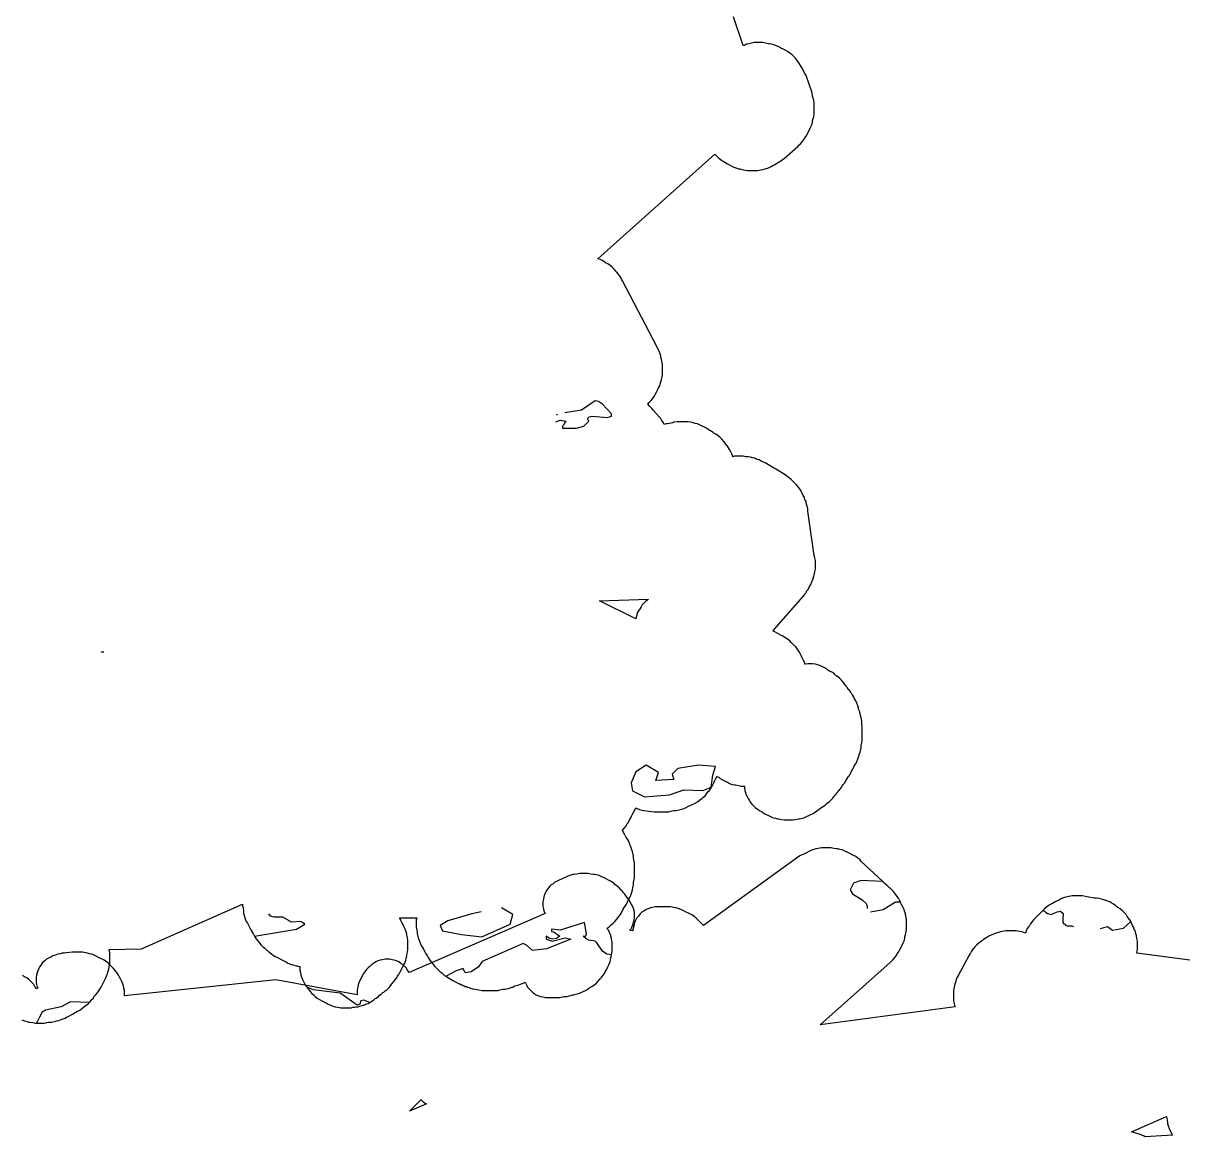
# Model space of a CAD drawing. Header units: metres. Extents: x 0 to 1325, y -1 to 773.
# Drawn here: x 349.92 to 371.19, y 71.52 to 91.9 of the extents above; entities that cross this region are included whole.
import ezdxf

# ---------------------------------------------------------------- set-up
doc = ezdxf.new("R2010")
doc.units = ezdxf.units.M

msp = doc.modelspace()

# ---------------------------------------------------------------- linework, layer by layer
at = {"layer": 'CUT'}
for points in [[(349.89, 73.658), (349.94, 73.638), (349.98, 73.628), (350.02, 73.618), (350.04, 73.618), (350.09, 73.608), (350.14, 73.598), (350.18, 73.598), (350.26, 73.598), (350.3, 73.598), (350.35, 73.608), (350.38, 73.618), (350.4, 73.618), (350.43, 73.618), (350.49, 73.628), (350.53, 73.638), (350.57, 73.648), (350.63, 73.668), (350.68, 73.688), (350.71, 73.708), (350.75, 73.728), (350.79, 73.748), (350.83, 73.768), (350.87, 73.798), (350.88, 73.798), (350.91, 73.818), (350.95, 73.838), (350.98, 73.858), (351.02, 73.888), (351.06, 73.918), (351.11, 73.958), (351.14, 73.988), (351.17, 74.028), (351.18, 74.038), (351.2, 74.058), (351.21, 74.078), (351.24, 74.108), (351.27, 74.148), (351.3, 74.188), (351.32, 74.218), (351.34, 74.258), (351.42, 74.418), (351.44, 74.458), (351.46, 74.508), (351.47, 74.548), (351.48, 74.588), (351.49, 74.628), (351.5, 74.688), (351.5, 74.738), (351.5, 74.838), (351.5, 74.888), (351.49, 74.938), (351.49, 74.948), (352.08, 74.958), (353.93, 75.778), (353.93, 75.738), (353.94, 75.708), (353.95, 75.648), (353.95, 75.608), (353.96, 75.568), (353.98, 75.508), (354, 75.458), (354.02, 75.428), (354.08, 75.308), (354.11, 75.268), (354.11, 75.258), (354.13, 75.228), (354.15, 75.188), (354.17, 75.158), (354.2, 75.118), (354.23, 75.078), (354.27, 75.028), (354.3, 74.998), (354.34, 74.968), (354.35, 74.958), (354.36, 74.948), (354.37, 74.938), (354.39, 74.928), (354.42, 74.898), (354.46, 74.868), (354.5, 74.838), (354.53, 74.818), (354.57, 74.798), (354.65, 74.758), (354.69, 74.738), (354.73, 74.718), (354.76, 74.698), (354.81, 74.678), (354.87, 74.658), (354.91, 74.648), (354.93, 74.648), (354.97, 74.638), (354.98, 74.638), (354.98, 74.618), (354.98, 74.568), (354.99, 74.528), (355, 74.478), (355.01, 74.438), (355.03, 74.398), (355.06, 74.338), (355.08, 74.298), (355.1, 74.268), (355.12, 74.238), (355.14, 74.218), (355.17, 74.178), (355.2, 74.138), (355.24, 74.108), (355.25, 74.098), (355.26, 74.088), (355.3, 74.058), (355.34, 74.028), (355.38, 74.008), (355.42, 73.988), (355.46, 73.968), (355.5, 73.948), (355.54, 73.928), (355.59, 73.908), (355.63, 73.898), (355.67, 73.888), (355.73, 73.878), (355.78, 73.878), (355.87, 73.878), (355.92, 73.878), (355.95, 73.888), (355.98, 73.888), (355.99, 73.888), (356.02, 73.898), (356.04, 73.898), (356.08, 73.908), (356.12, 73.918), (356.14, 73.928), (356.15, 73.928), (356.19, 73.948), (356.23, 73.958), (356.26, 73.978), (356.3, 73.998), (356.33, 74.018), (356.35, 74.038), (356.36, 74.048), (356.38, 74.058), (356.42, 74.088), (356.44, 74.108), (356.47, 74.128), (356.48, 74.138), (356.5, 74.158), (356.52, 74.168), (356.53, 74.178), (356.54, 74.188), (356.55, 74.198), (356.56, 74.198), (356.59, 74.228), (356.62, 74.258), (356.65, 74.298), (356.69, 74.348), (356.7, 74.358), (356.73, 74.398), (356.76, 74.438), (356.77, 74.458), (356.79, 74.488), (356.82, 74.538), (356.84, 74.578), (356.86, 74.618), (356.88, 74.658), (356.9, 74.698), (356.92, 74.748), (356.93, 74.788), (356.94, 74.828), (356.94, 74.848), (356.95, 74.898), (356.96, 74.948), (356.96, 74.988), (356.96, 75.068), (356.96, 75.108), (356.95, 75.158), (356.94, 75.208), (356.94, 75.228), (356.93, 75.268), (356.91, 75.318), (356.89, 75.358), (356.87, 75.398), (356.85, 75.438), (356.83, 75.478), (356.81, 75.518), (356.81, 75.528), (357.12, 75.528), (357.11, 75.488), (357.11, 75.448), (357.11, 75.398), (357.11, 75.358), (357.12, 75.308), (357.13, 75.258), (357.13, 75.238), (357.15, 75.158), (357.17, 75.098), (357.19, 75.048), (357.21, 75.008), (357.24, 74.968), (357.24, 74.958), (357.25, 74.948), (357.26, 74.918), (357.28, 74.878), (357.29, 74.868), (357.31, 74.838), (357.33, 74.798), (357.35, 74.768), (357.38, 74.728), (357.41, 74.688), (357.43, 74.668), (357.45, 74.638), (357.46, 74.628), (357.47, 74.618), (357.49, 74.598), (357.52, 74.568), (357.55, 74.538), (357.58, 74.518), (357.59, 74.508), (357.6, 74.498), (357.63, 74.468), (357.67, 74.448), (357.7, 74.428), (357.73, 74.408), (357.78, 74.378), (357.82, 74.358), (357.9, 74.318), (357.91, 74.318), (357.94, 74.298), (357.95, 74.298), (357.97, 74.288), (357.99, 74.278), (358.01, 74.268), (358.03, 74.268), (358.05, 74.258), (358.09, 74.248), (358.1, 74.238), (358.14, 74.228), (358.16, 74.228), (358.26, 74.208), (358.31, 74.198), (358.35, 74.198), (358.57, 74.198), (358.61, 74.198), (358.64, 74.208), (358.7, 74.218), (358.74, 74.218), (358.82, 74.238), (358.86, 74.258), (358.87, 74.258), (358.88, 74.258), (358.9, 74.268), (358.91, 74.278), (358.92, 74.278), (358.95, 74.288), (358.99, 74.298), (359.04, 74.318), (359.08, 74.338), (359.1, 74.348), (359.11, 74.338), (359.13, 74.298), (359.15, 74.258), (359.18, 74.228), (359.21, 74.198), (359.24, 74.168), (359.27, 74.138), (359.31, 74.118), (359.35, 74.098), (359.39, 74.088), (359.43, 74.078), (359.48, 74.068), (359.52, 74.068), (359.7, 74.068), (359.74, 74.068), (359.79, 74.078), (359.82, 74.088), (359.84, 74.088), (359.87, 74.088), (359.92, 74.098), (359.96, 74.108), (359.98, 74.118), (360, 74.118), (360.08, 74.138), (360.13, 74.158), (360.17, 74.178), (360.21, 74.198), (360.25, 74.218), (360.28, 74.238), (360.29, 74.248), (360.33, 74.268), (360.37, 74.298), (360.41, 74.328), (360.44, 74.358), (360.48, 74.408), (360.49, 74.418), (360.5, 74.428), (360.53, 74.468), (360.56, 74.508), (360.58, 74.548), (360.6, 74.588), (360.62, 74.628), (360.64, 74.668), (360.66, 74.718), (360.67, 74.758), (360.67, 74.778), (360.68, 74.818), (360.69, 74.848), (360.7, 74.908), (360.7, 74.958), (360.7, 75.048), (360.7, 75.088), (360.69, 75.138), (360.68, 75.178), (360.67, 75.218), (360.65, 75.258), (360.63, 75.298), (360.6, 75.328), (360.63, 75.358), (360.65, 75.368), (360.66, 75.378), (360.67, 75.388), (360.68, 75.398), (360.72, 75.428), (360.75, 75.458), (360.79, 75.508), (360.82, 75.548), (360.85, 75.588), (360.87, 75.618), (360.89, 75.658), (360.91, 75.688), (360.91, 75.698), (360.94, 75.738), (360.96, 75.778), (360.98, 75.818), (361, 75.858), (361.02, 75.888), (361.04, 75.938), (361.06, 75.998), (361.07, 76.038), (361.08, 76.078), (361.09, 76.138), (361.09, 76.168), (361.09, 76.188), (361.1, 76.218), (361.11, 76.268), (361.11, 76.308), (361.11, 76.488), (361.11, 76.528), (361.1, 76.558), (361.09, 76.618), (361.09, 76.658), (361.07, 76.738), (361.06, 76.768), (361.04, 76.828), (361.03, 76.858), (361.01, 76.908), (360.99, 76.948), (360.96, 76.988), (360.96, 76.998), (360.95, 77.008), (360.93, 77.048), (360.91, 77.088), (360.89, 77.128), (360.92, 77.168), (360.93, 77.178), (360.96, 77.218), (360.97, 77.238), (360.99, 77.268), (361.02, 77.318), (361.04, 77.358), (361.06, 77.398), (361.08, 77.438), (361.1, 77.478), (361.12, 77.508), (361.13, 77.538), (361.16, 77.528), (361.2, 77.508), (361.24, 77.498), (361.28, 77.488), (361.47, 77.468), (361.52, 77.468), (361.7, 77.468), (361.74, 77.468), (361.77, 77.478), (361.83, 77.488), (361.87, 77.488), (361.95, 77.508), (361.98, 77.518), (362.01, 77.528), (362.04, 77.538), (362.1, 77.568), (362.18, 77.608), (362.22, 77.628), (362.26, 77.648), (362.3, 77.678), (362.34, 77.708), (362.35, 77.718), (362.36, 77.728), (362.4, 77.758), (362.43, 77.798), (362.46, 77.838), (362.48, 77.858), (362.5, 77.888), (362.52, 77.918), (362.54, 77.958), (362.56, 77.998), (362.58, 78.038), (362.6, 78.078), (362.62, 78.118), (362.63, 78.108), (362.65, 78.098), (362.68, 78.078), (362.73, 78.048), (362.77, 78.028), (362.81, 78.008), (362.85, 77.988), (362.9, 77.968), (362.94, 77.958), (362.96, 77.958), (363.01, 77.948), (363.06, 77.938), (363.1, 77.938), (363.12, 77.938), (363.12, 77.898), (363.13, 77.858), (363.14, 77.818), (363.15, 77.788), (363.17, 77.748), (363.19, 77.708), (363.21, 77.678), (363.23, 77.638), (363.26, 77.608), (363.29, 77.578), (363.32, 77.548), (363.36, 77.518), (363.4, 77.488), (363.44, 77.468), (363.45, 77.458), (363.48, 77.438), (363.52, 77.418), (363.56, 77.398), (363.6, 77.378), (363.65, 77.358), (363.69, 77.348), (363.73, 77.338), (363.75, 77.338), (363.8, 77.328), (363.85, 77.318), (363.89, 77.318), (363.97, 77.318), (364.01, 77.318), (364.06, 77.328), (364.11, 77.338), (364.13, 77.338), (364.21, 77.358), (364.26, 77.378), (364.3, 77.398), (364.34, 77.418), (364.38, 77.438), (364.41, 77.458), (364.44, 77.478), (364.49, 77.518), (364.52, 77.538), (364.55, 77.558), (364.6, 77.588), (364.63, 77.618), (364.68, 77.658), (364.71, 77.688), (364.74, 77.718), (364.78, 77.768), (364.81, 77.798), (364.81, 77.808), (364.82, 77.818), (364.83, 77.828), (364.84, 77.848), (364.86, 77.868), (364.89, 77.908), (364.92, 77.948), (364.93, 77.968), (364.94, 77.978), (364.96, 77.998), (364.98, 78.038), (365, 78.068), (365, 78.078), (365.02, 78.108), (365.04, 78.128), (365.07, 78.178), (365.08, 78.208), (365.13, 78.298), (365.13, 78.308), (365.16, 78.348), (365.18, 78.388), (365.2, 78.438), (365.21, 78.468), (365.23, 78.528), (365.24, 78.558), (365.26, 78.638), (365.26, 78.678), (365.27, 78.738), (365.28, 78.768), (365.28, 78.808), (365.28, 78.988), (365.28, 79.028), (365.27, 79.078), (365.27, 79.128), (365.26, 79.188), (365.25, 79.228), (365.24, 79.268), (365.23, 79.308), (365.21, 79.348), (365.21, 79.358), (365.21, 79.368), (365.2, 79.408), (365.18, 79.458), (365.16, 79.498), (365.14, 79.538), (365.12, 79.578), (365.1, 79.608), (365.09, 79.618), (365.07, 79.658), (365.04, 79.698), (365.03, 79.708), (365.01, 79.738), (364.98, 79.768), (364.98, 79.778), (364.97, 79.788), (364.93, 79.838), (364.9, 79.878), (364.87, 79.908), (364.82, 79.948), (364.81, 79.948), (364.79, 79.968), (364.78, 79.978), (364.75, 80.008), (364.71, 80.028), (364.69, 80.038), (364.68, 80.048), (364.67, 80.048), (364.65, 80.068), (364.64, 80.068), (364.62, 80.088), (364.58, 80.108), (364.54, 80.128), (364.5, 80.148), (364.46, 80.158), (364.42, 80.168), (364.37, 80.178), (364.33, 80.178), (364.29, 80.178), (364.24, 80.168), (364.23, 80.168), (364.23, 80.178), (364.22, 80.208), (364.2, 80.248), (364.18, 80.288), (364.16, 80.328), (364.14, 80.368), (364.12, 80.408), (364.09, 80.448), (364.06, 80.488), (364.05, 80.498), (364.04, 80.508), (364.01, 80.538), (363.98, 80.568), (363.95, 80.598), (363.91, 80.628), (363.89, 80.638), (363.86, 80.658), (363.81, 80.688), (363.77, 80.708), (363.76, 80.718), (363.64, 80.778), (363.66, 80.798), (364.2, 81.408), (364.22, 81.438), (364.23, 81.458), (364.24, 81.468), (364.25, 81.478), (364.26, 81.498), (364.26, 81.508), (364.29, 81.538), (364.31, 81.578), (364.33, 81.618), (364.35, 81.658), (364.36, 81.698), (364.37, 81.708), (364.38, 81.728), (364.38, 81.738), (364.38, 81.748), (364.39, 81.768), (364.4, 81.808), (364.41, 81.858), (364.42, 81.908), (364.42, 81.948), (364.42, 82.028), (364.42, 82.068), (364.41, 82.118), (364.4, 82.158), (364.28, 82.968), (364.28, 82.978), (364.28, 83.018), (364.27, 83.058), (364.26, 83.098), (364.25, 83.128), (364.25, 83.138), (364.25, 83.148), (364.24, 83.168), (364.23, 83.178), (364.22, 83.218), (364.2, 83.258), (364.18, 83.298), (364.16, 83.338), (364.14, 83.368), (364.11, 83.408), (364.07, 83.458), (364.04, 83.488), (364.01, 83.518), (363.98, 83.548), (363.93, 83.588), (363.89, 83.618), (363.85, 83.648), (363.5, 83.858), (363.47, 83.868), (363.43, 83.888), (363.39, 83.908), (363.35, 83.918), (363.34, 83.928), (363.32, 83.928), (363.31, 83.938), (363.3, 83.938), (363.27, 83.948), (363.23, 83.958), (363.19, 83.968), (363.15, 83.968), (363.1, 83.978), (363.06, 83.978), (362.98, 83.978), (362.94, 83.978), (362.91, 83.968), (362.91, 83.978), (362.89, 84.018), (362.87, 84.058), (362.85, 84.098), (362.83, 84.128), (362.81, 84.158), (362.79, 84.178), (362.78, 84.198), (362.75, 84.238), (362.71, 84.288), (362.68, 84.318), (362.64, 84.348), (362.6, 84.378), (362.56, 84.398), (362.55, 84.408), (362.49, 84.448), (362.46, 84.468), (362.43, 84.488), (362.39, 84.508), (362.35, 84.528), (362.31, 84.548), (362.26, 84.568), (362.22, 84.578), (362.18, 84.588), (362.14, 84.598), (362.08, 84.608), (362.03, 84.608), (361.94, 84.608), (361.89, 84.608), (361.83, 84.598), (361.81, 84.588), (361.71, 84.568), (361.68, 84.568), (361.65, 84.558), (361.64, 84.588), (361.61, 84.628), (361.59, 84.668), (361.56, 84.698), (361.45, 84.818), (361.44, 84.838), (361.41, 84.868), (361.38, 84.898), (361.35, 84.928), (361.38, 84.958), (361.41, 84.988), (361.44, 85.028), (361.47, 85.068), (361.49, 85.108), (361.51, 85.148), (361.53, 85.188), (361.55, 85.228), (361.57, 85.268), (361.58, 85.298), (361.59, 85.338), (361.6, 85.378), (361.61, 85.408), (361.62, 85.468), (361.62, 85.518), (361.62, 85.608), (361.62, 85.658), (361.61, 85.718), (361.6, 85.748), (361.59, 85.788), (361.59, 85.808), (361.58, 85.848), (361.56, 85.898), (361.54, 85.938), (361.52, 85.978), (361.52, 85.988), (360.89, 87.188), (360.87, 87.218), (360.85, 87.258), (360.82, 87.298), (360.79, 87.338), (360.78, 87.348), (360.77, 87.358), (360.73, 87.408), (360.7, 87.438), (360.66, 87.468), (360.62, 87.498), (360.58, 87.518), (360.57, 87.528), (360.56, 87.528), (360.52, 87.558), (360.48, 87.578), (360.44, 87.588), (362.58, 89.508), (362.61, 89.478), (362.64, 89.448), (362.67, 89.418), (362.71, 89.388), (362.73, 89.378), (362.76, 89.358), (362.81, 89.328), (362.85, 89.308), (362.89, 89.288), (362.93, 89.268), (362.98, 89.248), (363.02, 89.238), (363.04, 89.238), (363.08, 89.228), (363.11, 89.218), (363.17, 89.208), (363.22, 89.208), (363.31, 89.208), (363.36, 89.208), (363.42, 89.218), (363.46, 89.228), (363.5, 89.238), (363.56, 89.258), (363.61, 89.278), (363.64, 89.298), (363.68, 89.318), (363.73, 89.348), (363.76, 89.368), (363.78, 89.378), (363.82, 89.408), (363.85, 89.428), (364.1, 89.648), (364.12, 89.668), (364.15, 89.698), (364.19, 89.748), (364.22, 89.788), (364.23, 89.808), (364.25, 89.838), (364.28, 89.888), (364.32, 89.968), (364.34, 90.008), (364.36, 90.058), (364.37, 90.098), (364.37, 90.118), (364.38, 90.158), (364.39, 90.188), (364.4, 90.248), (364.4, 90.298), (364.4, 90.388), (364.4, 90.438), (364.39, 90.498), (364.38, 90.528), (364.37, 90.568), (364.36, 90.628), (364.25, 90.948), (364.22, 90.998), (364.2, 91.038), (364.18, 91.078), (364.15, 91.128), (364.13, 91.158), (364.12, 91.178), (364.09, 91.218), (364.05, 91.268), (364.02, 91.298), (363.99, 91.328), (363.95, 91.358), (363.91, 91.388), (363.87, 91.408), (363.83, 91.428), (363.79, 91.448), (363.75, 91.468), (363.71, 91.488), (363.66, 91.508), (363.62, 91.518), (363.58, 91.528), (363.56, 91.528), (363.51, 91.538), (363.46, 91.548), (363.42, 91.548), (363.34, 91.548), (363.3, 91.548), (363.25, 91.538), (363.2, 91.528), (363.16, 91.518), (363.12, 91.498), (363.1, 91.498), (362.92, 92.018)], [(371.28, 74.748), (370.31, 74.878), (370.31, 74.898), (370.32, 74.948), (370.32, 74.988), (370.32, 75.058), (370.32, 75.098), (370.31, 75.148), (370.3, 75.198), (370.29, 75.238), (370.28, 75.258), (370.28, 75.268), (370.28, 75.278), (370.27, 75.298), (370.26, 75.308), (370.25, 75.348), (370.23, 75.388), (370.21, 75.428), (370.19, 75.468), (370.17, 75.498), (370.15, 75.528), (370.13, 75.548), (370.11, 75.588), (370.08, 75.618), (370.05, 75.648), (370, 75.688), (369.96, 75.718), (369.94, 75.728), (369.93, 75.738), (369.91, 75.758), (369.88, 75.778), (369.84, 75.798), (369.81, 75.818), (369.77, 75.828), (369.73, 75.848), (369.72, 75.848), (369.7, 75.858), (369.66, 75.868), (369.62, 75.878), (369.57, 75.888), (369.53, 75.888), (369.39, 75.908), (369.37, 75.918), (369.31, 75.928), (369.26, 75.928), (369.17, 75.928), (369.12, 75.928), (369.06, 75.918), (368.98, 75.898), (368.93, 75.878), (368.89, 75.858), (368.85, 75.838), (368.81, 75.818), (368.76, 75.788), (368.75, 75.788), (368.74, 75.778), (368.7, 75.758), (368.66, 75.728), (368.62, 75.698), (368.59, 75.668), (368.45, 75.528), (368.42, 75.498), (368.39, 75.458), (368.36, 75.418), (368.34, 75.378), (368.33, 75.368), (368.3, 75.328), (368.28, 75.288), (368.27, 75.248), (368.2, 75.268), (368.16, 75.278), (368.1, 75.288), (368.05, 75.288), (367.96, 75.288), (367.91, 75.288), (367.85, 75.278), (367.81, 75.268), (367.73, 75.248), (367.68, 75.228), (367.64, 75.208), (367.6, 75.188), (367.56, 75.168), (367.53, 75.148), (367.5, 75.128), (367.48, 75.108), (367.46, 75.098), (367.42, 75.068), (367.37, 75.028), (367.34, 74.998), (367.31, 74.958), (367.28, 74.918), (367.26, 74.878), (367.25, 74.868), (367.25, 74.858), (367.23, 74.828), (367.07, 74.538), (367.06, 74.518), (367.04, 74.478), (367.02, 74.438), (367, 74.398), (366.99, 74.368), (366.98, 74.328), (366.97, 74.288), (366.96, 74.258), (366.95, 74.198), (366.95, 74.148), (366.95, 74.058), (366.95, 74.008), (366.96, 73.958), (366.97, 73.918), (366.98, 73.898), (364.51, 73.568), (365.79, 74.708), (365.81, 74.728), (365.84, 74.758), (365.88, 74.808), (365.91, 74.848), (365.92, 74.868), (365.94, 74.898), (365.97, 74.948), (365.99, 74.988), (366.01, 75.028), (366.03, 75.068), (366.05, 75.118), (366.06, 75.158), (366.06, 75.178), (366.07, 75.218), (366.08, 75.248), (366.09, 75.308), (366.09, 75.358), (366.09, 75.448), (366.09, 75.498), (366.08, 75.558), (366.07, 75.598), (366.06, 75.638), (366.04, 75.688), (366.02, 75.728), (366, 75.768), (365.98, 75.808), (365.96, 75.848), (365.94, 75.888), (365.92, 75.918), (365.89, 75.958), (365.85, 76.008), (365.82, 76.038), (365.81, 76.048), (365.26, 76.558), (365.24, 76.588), (365.2, 76.618), (365.16, 76.648), (365.12, 76.668), (365.04, 76.708), (365, 76.728), (364.96, 76.748), (364.91, 76.768), (364.87, 76.778), (364.83, 76.788), (364.81, 76.788), (364.76, 76.798), (364.71, 76.808), (364.67, 76.808), (364.58, 76.808), (364.53, 76.808), (364.47, 76.798), (364.43, 76.788), (364.39, 76.778), (364.34, 76.758), (364.3, 76.738), (364.26, 76.718), (364.22, 76.698), (364.18, 76.678), (364.15, 76.668), (364.12, 76.648), (362.37, 75.388), (362.36, 75.398), (362.33, 75.428), (362.3, 75.458), (362.27, 75.488), (362.24, 75.518), (362.2, 75.548), (362.16, 75.578), (362.12, 75.598), (362.04, 75.638), (362, 75.658), (361.96, 75.678), (361.91, 75.698), (361.87, 75.708), (361.83, 75.718), (361.77, 75.728), (361.72, 75.728), (361.53, 75.728), (361.49, 75.728), (361.44, 75.718), (361.4, 75.708), (361.36, 75.688), (361.32, 75.678), (361.28, 75.648), (361.24, 75.628), (361.21, 75.598), (361.18, 75.558), (361.15, 75.528), (361.13, 75.488), (361.11, 75.448), (361.1, 75.398), (361.09, 75.358), (361.08, 75.318), (361.08, 75.288), (361.02, 75.298), (361.04, 75.318), (361.06, 75.358), (361.08, 75.398), (361.09, 75.438), (361.1, 75.488), (361.11, 75.528), (361.11, 75.578), (361.11, 75.618), (361.1, 75.658), (361.09, 75.698), (361.07, 75.748), (361.05, 75.778), (361.03, 75.818), (360.93, 75.958), (360.9, 75.988), (360.88, 76.018), (360.87, 76.028), (360.86, 76.038), (360.83, 76.078), (360.79, 76.108), (360.75, 76.138), (360.73, 76.158), (360.7, 76.178), (360.67, 76.198), (360.63, 76.218), (360.59, 76.238), (360.55, 76.258), (360.51, 76.278), (360.46, 76.298), (360.38, 76.318), (360.36, 76.318), (360.31, 76.328), (360.26, 76.338), (360.22, 76.338), (360.14, 76.338), (360.1, 76.338), (360.05, 76.328), (360, 76.318), (359.98, 76.318), (359.94, 76.308), (359.89, 76.288), (359.85, 76.268), (359.82, 76.258), (359.69, 76.198), (359.65, 76.178), (359.62, 76.148), (359.58, 76.128), (359.55, 76.098), (359.52, 76.058), (359.5, 76.028), (359.48, 75.988), (359.46, 75.948), (359.45, 75.908), (359.44, 75.868), (359.43, 75.818), (359.43, 75.778), (359.43, 75.738), (359.44, 75.688), (359.45, 75.648), (359.47, 75.608), (356.98, 74.528), (356.95, 74.568), (356.93, 74.608), (356.9, 74.638), (356.87, 74.668), (356.83, 74.688), (356.79, 74.718), (356.75, 74.738), (356.71, 74.748), (356.67, 74.758), (356.62, 74.768), (356.58, 74.768), (356.54, 74.768), (356.49, 74.758), (356.45, 74.748), (356.41, 74.738), (356.37, 74.718), (356.33, 74.688), (356.29, 74.668), (356.26, 74.638), (356.23, 74.608), (356.2, 74.578), (356.17, 74.538), (356.14, 74.498), (356.12, 74.458), (356.08, 74.378), (356.06, 74.338), (356.05, 74.298), (356.04, 74.258), (356.03, 74.208), (356.03, 74.168), (356.03, 74.118), (354.54, 74.388), (351.77, 74.098), (351.77, 74.138), (351.77, 74.158), (351.77, 74.198), (351.76, 74.238), (351.75, 74.278), (351.74, 74.318), (351.72, 74.358), (351.7, 74.398), (351.68, 74.438), (351.66, 74.478), (351.64, 74.508), (351.61, 74.548), (351.57, 74.598), (351.54, 74.628), (351.51, 74.658), (351.48, 74.688), (351.44, 74.718), (351.4, 74.748), (351.36, 74.768), (351.32, 74.788), (351.28, 74.808), (351.24, 74.828), (351.2, 74.848), (351.17, 74.858), (351.13, 74.868), (351.09, 74.878), (351.06, 74.888), (351, 74.898), (350.95, 74.898), (350.86, 74.898), (350.82, 74.898), (350.7, 74.888), (350.67, 74.878), (350.63, 74.878), (350.59, 74.868), (350.55, 74.858), (350.52, 74.848), (350.49, 74.838), (350.46, 74.828), (350.42, 74.808), (350.38, 74.788), (350.34, 74.768), (350.31, 74.738), (350.27, 74.708), (350.25, 74.678), (350.22, 74.638), (350.2, 74.598), (350.18, 74.558), (350.17, 74.518), (350.16, 74.478), (350.15, 74.438), (350.15, 74.388), (350.15, 74.348), (350.16, 74.308), (350.17, 74.258), (350.18, 74.238), (350.15, 74.228), (350.13, 74.268), (350.11, 74.308), (350.08, 74.338), (350.05, 74.368), (350.02, 74.398), (349.98, 74.428), (349.94, 74.448), (349.9, 74.468)]]:
    msp.add_lwpolyline(points, dxfattribs=at)
for points in [[(361.25, 81.258), (361.23, 81.218), (361.21, 81.188), (361.18, 81.148), (361.16, 81.108), (361.15, 81.068), (361.14, 81.028), (361.13, 80.998), (360.47, 81.328), (361.36, 81.358), (361.35, 81.348), (361.31, 81.318), (361.28, 81.288), (361.25, 81.258)], [(351.39, 80.398), (351.35, 80.388), (351.35, 80.398), (351.39, 80.398)], [(357.2, 72.198), (357.21, 72.188), (357.24, 72.158), (357.28, 72.128), (357.3, 72.118), (356.99, 71.988), (357.2, 72.198)], [(370.46, 71.518), (370.44, 71.528), (370.4, 71.548), (370.35, 71.568), (370.21, 71.608), (370.85, 71.888), (370.85, 71.878), (370.86, 71.828), (370.87, 71.778), (370.87, 71.758), (370.88, 71.718), (370.9, 71.668), (370.92, 71.628), (370.96, 71.548), (370.46, 71.518)]]:
    msp.add_lwpolyline(points, close=True, dxfattribs=at)
at = {"layer": 'SCORE'}
for points in [[(360.04, 84.488), (360.18, 84.528), (360.27, 84.618), (360.25, 84.668), (360.28, 84.698), (360.34, 84.708), (360.61, 84.688), (360.69, 84.708), (360.69, 84.738), (360.68, 84.758), (360.52, 84.928), (360.45, 84.978), (360.39, 84.988), (360.14, 84.818), (359.83, 84.768)], [(359.7, 84.738), (359.68, 84.728)], [(359.67, 84.608), (359.75, 84.638), (359.86, 84.618), (359.84, 84.598), (359.81, 84.548), (359.79, 84.528), (359.79, 84.488), (360.04, 84.488)], [(361.55, 78.188), (361.32, 78.318), (361.13, 78.198), (361.05, 77.998), (361.07, 77.848), (361.29, 77.738), (361.75, 77.778), (362.01, 77.868), (362.36, 77.858), (362.51, 77.918), (362.54, 78.138), (362.59, 78.298), (362.28, 78.318), (361.9, 78.258), (361.8, 78.158), (361.83, 78.058), (361.5, 78.038), (361.55, 78.188)], [(365.43, 75.638), (365.66, 75.678), (365.89, 75.818), (365.98, 75.818), (365.96, 75.848), (365.94, 75.888), (365.92, 75.918), (365.89, 75.958), (365.85, 76.008), (365.82, 76.038), (365.81, 76.048), (365.65, 76.188), (365.26, 76.208), (365.12, 76.158), (365.06, 76.038), (365.1, 75.968), (365.28, 75.858), (365.35, 75.788), (365.37, 75.738)], [(365.37, 75.738), (365.37, 75.698)], [(369.86, 75.298), (370.06, 75.338), (370.2, 75.458), (370.19, 75.468), (370.17, 75.498), (370.15, 75.528), (370.13, 75.548), (370.11, 75.588), (370.08, 75.618), (370.05, 75.648), (370, 75.688), (369.96, 75.718), (369.94, 75.728), (369.93, 75.738), (369.91, 75.758), (369.88, 75.778), (369.84, 75.798), (369.81, 75.818), (369.77, 75.828), (369.73, 75.848), (369.72, 75.848), (369.7, 75.858), (369.66, 75.868), (369.62, 75.878), (369.57, 75.888), (369.53, 75.888), (369.39, 75.908), (369.37, 75.918), (369.31, 75.928), (369.26, 75.928), (369.17, 75.928), (369.12, 75.928), (369.06, 75.918), (368.98, 75.898), (368.93, 75.878), (368.89, 75.858), (368.85, 75.838), (368.81, 75.818), (368.76, 75.788), (368.75, 75.788), (368.74, 75.778), (368.7, 75.758), (368.66, 75.728), (368.62, 75.698), (368.59, 75.668), (368.67, 75.608), (368.74, 75.588), (368.85, 75.638), (368.91, 75.648), (368.96, 75.608), (368.96, 75.588), (368.95, 75.518)], [(354.02, 75.428), (354.08, 75.308), (354.11, 75.268), (354.11, 75.258), (354.13, 75.228), (354.15, 75.188), (354.92, 75.318), (355.07, 75.408), (355.03, 75.438), (354.99, 75.458), (354.83, 75.448), (354.67, 75.538), (354.51, 75.538), (354.44, 75.558), (354.41, 75.598)], [(358.3, 75.638), (358.13, 75.598), (357.69, 75.468), (357.55, 75.388), (357.59, 75.288), (357.94, 75.218), (358.31, 75.178), (358.83, 75.408), (358.88, 75.588), (358.67, 75.708)], [(368.95, 75.518), (368.95, 75.478), (368.95, 75.438), (368.97, 75.418), (368.99, 75.408), (369.01, 75.388), (369.03, 75.378), (369.11, 75.378), (369.15, 75.368)], [(360.23, 75.228), (360.2, 75.418), (360.19, 75.438), (359.75, 75.298), (359.59, 75.318), (359.59, 75.278), (359.63, 75.268), (359.66, 75.248), (359.7, 75.218), (359.74, 75.188), (359.68, 75.148), (359.61, 75.138), (359.55, 75.148), (359.49, 75.188), (359.49, 75.138), (359.6, 75.098), (359.84, 75.158), (359.94, 75.138), (359.5, 74.958), (359.24, 74.928), (359.13, 75.028), (359.07, 75.058), (358.32, 74.728), (358.25, 74.628), (358.12, 74.538), (358.01, 74.518), (357.97, 74.598), (357.84, 74.558), (357.66, 74.458), (357.67, 74.448), (357.7, 74.428), (357.73, 74.408), (357.78, 74.378), (357.82, 74.358), (357.9, 74.318), (357.91, 74.318), (357.94, 74.298), (357.95, 74.298), (357.97, 74.288), (357.99, 74.278), (358.01, 74.268), (358.03, 74.268), (358.05, 74.258), (358.09, 74.248), (358.1, 74.238), (358.14, 74.228), (358.16, 74.228), (358.26, 74.208), (358.31, 74.198), (358.35, 74.198), (358.57, 74.198), (358.61, 74.198), (358.64, 74.208), (358.7, 74.218), (358.74, 74.218), (358.82, 74.238), (358.86, 74.258), (358.87, 74.258), (358.88, 74.258), (358.9, 74.268), (358.91, 74.278), (358.92, 74.278), (358.95, 74.288), (358.99, 74.298), (359.04, 74.318), (359.08, 74.338), (359.1, 74.348), (359.11, 74.338), (359.13, 74.298), (359.15, 74.258), (359.18, 74.228), (359.21, 74.198), (359.24, 74.168), (359.27, 74.138), (359.31, 74.118), (359.35, 74.098), (359.39, 74.088), (359.43, 74.078), (359.48, 74.068), (359.52, 74.068), (359.7, 74.068), (359.74, 74.068), (359.79, 74.078), (359.82, 74.088), (359.84, 74.088), (359.87, 74.088), (359.92, 74.098), (359.96, 74.108), (359.98, 74.118), (360, 74.118), (360.08, 74.138), (360.13, 74.158), (360.17, 74.178), (360.21, 74.198), (360.25, 74.218), (360.28, 74.238), (360.29, 74.248), (360.33, 74.268), (360.37, 74.298), (360.41, 74.328), (360.44, 74.358), (360.48, 74.408), (360.49, 74.418), (360.5, 74.428), (360.53, 74.468), (360.56, 74.508), (360.58, 74.548), (360.6, 74.588), (360.62, 74.628), (360.64, 74.668), (360.66, 74.718), (360.67, 74.758), (360.67, 74.778), (360.68, 74.818), (360.69, 74.848), (360.6, 74.858), (360.52, 74.918), (360.42, 75.068), (360.39, 75.098), (360.27, 75.118), (360.22, 75.148), (360.17, 75.188), (360.22, 75.198), (360.23, 75.228)], [(369.64, 75.328), (369.77, 75.368), (369.86, 75.298)], [(355.14, 74.218), (355.17, 74.178), (355.2, 74.138), (355.24, 74.108), (355.25, 74.098), (355.26, 74.088), (355.3, 74.058), (355.34, 74.028), (355.38, 74.008), (355.42, 73.988), (355.46, 73.968), (355.5, 73.948), (355.54, 73.928), (355.59, 73.908), (355.63, 73.898), (355.67, 73.888), (355.73, 73.878), (355.78, 73.878), (355.87, 73.878), (355.92, 73.878), (355.95, 73.888), (355.98, 73.888), (355.99, 73.888), (356.02, 73.898), (356.04, 73.898), (356.08, 73.908), (356.12, 73.918), (356.14, 73.928), (356.15, 73.928), (356.19, 73.948), (356.23, 73.958), (356.26, 73.978), (356.15, 74.018), (356.1, 74.008), (356.08, 73.948), (356.03, 73.928), (355.72, 74.148), (355.23, 74.208), (355.11, 74.258), (355.12, 74.238), (355.14, 74.218)], [(350.3, 73.598), (350.35, 73.608), (350.38, 73.618), (350.4, 73.618), (350.43, 73.618), (350.49, 73.628), (350.53, 73.638), (350.57, 73.648), (350.63, 73.668), (350.68, 73.688), (350.71, 73.708), (350.75, 73.728), (350.79, 73.748), (350.83, 73.768), (350.87, 73.798), (350.88, 73.798), (350.91, 73.818), (350.95, 73.838), (350.98, 73.858), (351.02, 73.888), (351.06, 73.918), (351.11, 73.958), (351.13, 73.978), (350.78, 73.988), (350.61, 73.898), (350.32, 73.838), (350.26, 73.798), (350.21, 73.708), (350.16, 73.598), (350.18, 73.598), (350.26, 73.598), (350.3, 73.598)]]:
    msp.add_lwpolyline(points, dxfattribs=at)

doc.saveas('drawing.dxf')
